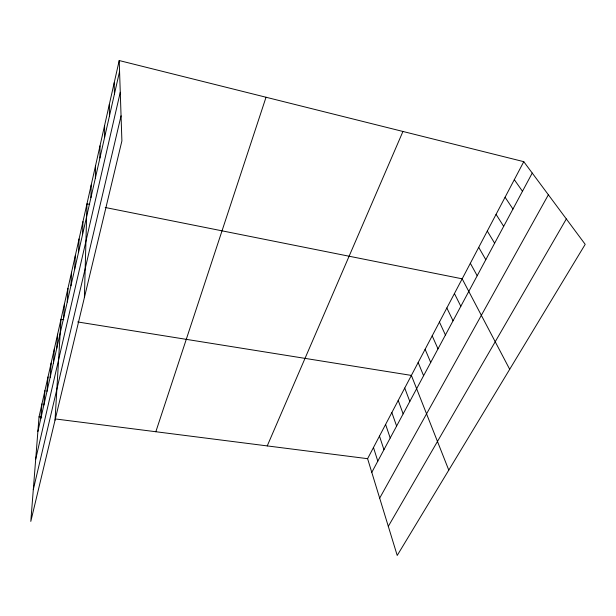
<?xml version="1.0" encoding="UTF-8"?>
<svg xmlns="http://www.w3.org/2000/svg" width="616" height="616" viewBox="0 0 616 616"><rect width="100%" height="100%" fill="white"/><g stroke="black" fill="none" stroke-linecap="round" stroke-linejoin="round"><path stroke-width="0.92" d="M99.923 157.989L100 145.869M95.357 178.109L95.534 165.727M90.922 197.667L91.191 185.046M84.392 297.574L86.964 203.842L89.697 204.389M82.529 234.65L82.96 221.606M78.563 252.152L79.064 238.923M74.69 269.207L75.267 255.802M70.925 285.824L71.564 272.257M67.244 302.033L67.953 288.319M63.664 317.833L64.426 303.981M55.04 420.174L60.984 319.273L63.771 319.719M56.749 348.302L57.627 334.211M53.415 362.993L54.347 348.787M50.166 377.331L51.143 363.032M46.985 391.345L48.01 376.954M43.882 405.035L44.953 390.559M40.849 418.41L41.957 403.865M119.204 60.545L39.031 416.87L30.8 521.405L121.899 140.91L119.204 60.545L523.777 161.669L585.2 244.344L397.212 555.455L367.598 458.681L523.777 161.669M37.876 431.485L119.566 71.402M35.697 459.166L120.266 92.292M33.295 489.666L121.059 115.823M155.84 431.739L266.035 97.243M267.236 445.915L402.949 131.462M371.787 472.372L532.239 173.065M379.672 498.152L548.379 194.787M388.303 526.349L566.335 218.95M39.031 416.87L41.749 417.217M56.279 419.065L367.598 458.681M77.685 321.952L411.38 375.413L448.779 470.116M105.197 207.484L462.169 278.817L509.694 369.3M514.306 179.672L522.476 191.283M505.074 197.235L512.959 209.04M496.065 214.36L503.68 226.341M487.287 231.062L494.633 243.22M478.709 247.37L485.808 259.683M470.347 263.278L477.192 275.745M454.423 293.555L460.822 306.283M446.846 307.962L453.037 320.805M439.439 322.053L445.43 334.996M432.193 335.828L437.991 348.872M425.109 349.31L430.715 362.447M418.172 362.501L423.592 375.729M404.727 388.057L409.817 401.432M398.221 400.438L403.141 413.875M391.845 412.566L396.612 426.064M385.593 424.447L390.213 437.999M379.479 436.09L383.945 449.695M373.473 447.501L377.8 461.145M114.191 82.814L114.437 94.017M109.325 104.435L109.456 115.97M104.597 125.448L104.62 137.283"/></g></svg>
